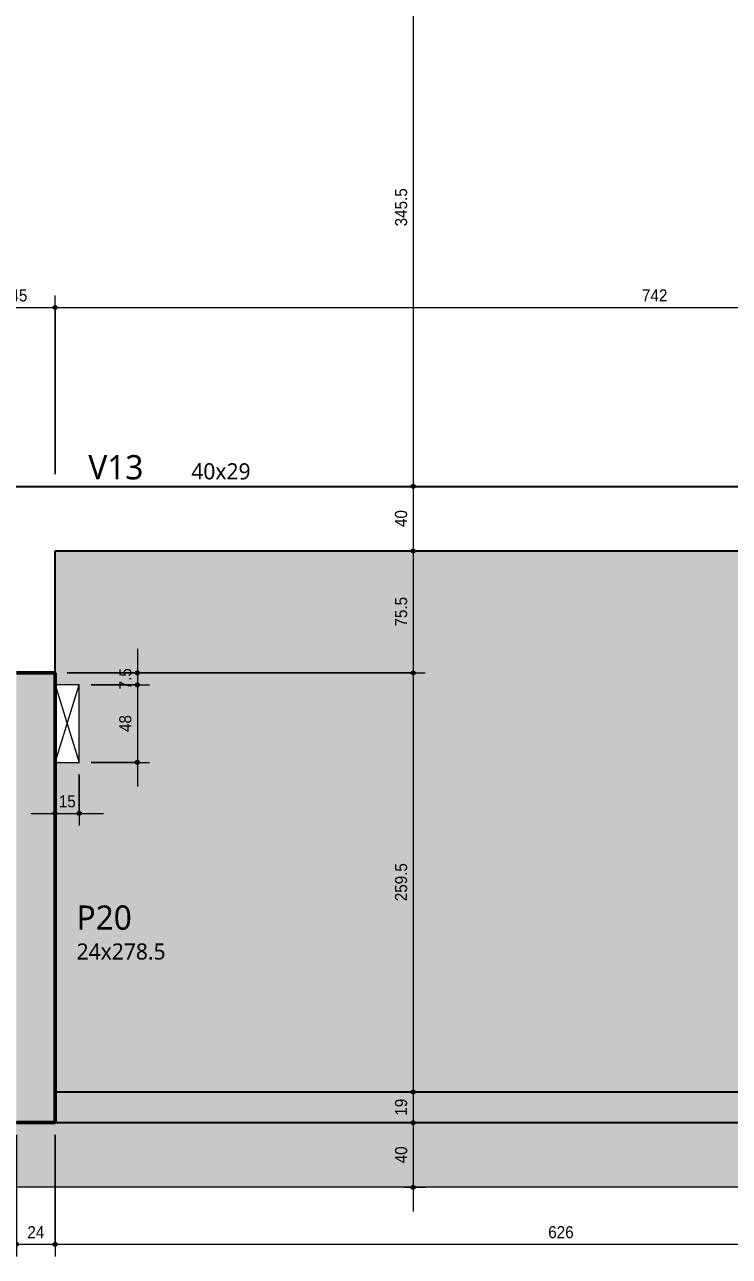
# Model space of a CAD drawing. Header units: centimetres. Extents: x -1897 to 22038, y -1268 to 84208.
# Drawn here: x 219 to 655, y -1163 to -400 of the extents above; entities that cross this region are included whole.
import ezdxf

# ---------------------------------------------------------------- set-up
doc = ezdxf.new("R2010")
doc.units = ezdxf.units.CM
doc.linetypes.add('Hidden', pattern=[0.714375, 0.47625, -0.238125])
for name, color, linetype, lineweight in [('A-ANNO-DIMS', 7, 'Continuous', 9), ('A-ANNO-DIMS-50', 7, 'Continuous', 9), ('A-DETL', 7, 'Hidden', 18), ('A-FLOR', 7, 'Continuous', 18), ('S-BEAM', 7, 'Continuous', 18), ('S-BEAM-IDEN', 7, 'Continuous', 9), ('S-COLS', 7, 'Continuous', 18), ('S-COLS-IDEN', 7, 'Continuous', 9)]:
    doc.layers.add(name, color=color, linetype=linetype, lineweight=lineweight)
doc.styles.add('Arial_1', font='arial.ttf', dxfattribs={"width": 0.9, "height": 7.5})
doc.styles.add('Gadugi', font='gadugi.ttf', dxfattribs={"height": 15})
doc.styles.add('Gadugi_1', font='gadugi.ttf', dxfattribs={"height": 10})
doc.dimstyles.new('PED_R80_1_5mm_ACIMA_As_ESQ__R00', dxfattribs={"dimscale": 30.48, "dimtxt": 7.651945, "dimasz": 0.328084, "dimexe": 0.246063, "dimexo": 0.246063, "dimgap": 0.049213, "dimtad": 1, "dimdec": 1, "dimrnd": 0.5, "dimdsep": 46, "dimtxsty": 'Arial_1', "dimblk1": 'DOTSMALL', "dimblk2": 'DOTSMALL', "dimsah": 1, "dimcen": 0.09, "dimdle": 0.492126, "dimazin": 0, "dimtfac": 1, "dimtdec": 4, "dimtix": 1, "dimtmove": 0, "dimatfit": 3, "dimfxl": 1, "dimtvp": 1, "dimtolj": 1, "dimtzin": 0, "dimarcsym": 2})

# ---------------------------------------------------------------- blocks, each defined once
blk = doc.blocks.new('DIMBLOCK11-PL K 100 - FORMA DO 6º PAVIMENTO')
at = {"layer": 'A-ANNO-DIMS-50', "true_color": 0x000032}
h = blk.add_hatch(color=178, dxfattribs=at)
edge = h.paths.add_edge_path(flags=0)
edge.add_arc((213.5, -1155.04), 1.25, 0, 360)
h = blk.add_hatch(color=178, dxfattribs=at)
edge = h.paths.add_edge_path(flags=0)
edge.add_arc((237.5, -1155.04), 1.25, 0, 360)
at = {"layer": 'A-ANNO-DIMS-50', "color": 178, "true_color": 0x000032}
for p, q in [((213.5, -1087.25), (213.5, -1162.54)), ((213.5, -1155.04), (213.5, -1087.25)), ((237.5, -1087.25), (237.5, -1162.54)), ((237.5, -1155.04), (237.5, -1087.25)), ((213.5, -1155.04), (237.5, -1155.04))]:
    blk.add_line(p, q, dxfattribs=at)
for centre in [(213.5, -1155.04), (237.5, -1155.04)]:
    blk.add_circle(centre, 1.25, dxfattribs=at)
at = {"layer": 'A-ANNO-DIMS-50', "color": 0, "insert": (220.32, -1143.8), "char_height": 7.5, "width": 12.4315, "attachment_point": 1, "rotation": 0.00004, "line_spacing_factor": 0.941778, "style": 'Arial_1'}
blk.add_mtext('24', dxfattribs=at)
blk = doc.blocks.new('_DotSmall')
at = {"color": 0, "linetype": 'ByBlock', "const_width": 0.5}
blk.add_lwpolyline([(-0.0625, 0, 1), (0.0625, 0, 1)], format="xyb", close=True, dxfattribs=at)
blk = doc.blocks.new('DIMBLOCK12-PL K 100 - FORMA DO 6º PAVIMENTO')
at = {"layer": 'A-ANNO-DIMS-50', "true_color": 0x000032}
h = blk.add_hatch(color=178, dxfattribs=at)
edge = h.paths.add_edge_path(flags=0)
edge.add_arc((237.5, -1155.04), 1.25, 0, 360)
h = blk.add_hatch(color=178, dxfattribs=at)
edge = h.paths.add_edge_path(flags=0)
edge.add_arc((863.5, -1155.04), 1.25, 0, 360)
at = {"layer": 'A-ANNO-DIMS-50', "color": 178, "true_color": 0x000032}
for p, q in [((863.5, -1068.25), (863.5, -1162.54)), ((863.5, -1155.04), (863.5, -1068.25)), ((237.5, -1087.25), (237.5, -1162.54)), ((237.5, -1155.04), (237.5, -1087.25)), ((237.5, -1155.04), (863.5, -1155.04))]:
    blk.add_line(p, q, dxfattribs=at)
for centre in [(237.5, -1155.04), (863.5, -1155.04)]:
    blk.add_circle(centre, 1.25, dxfattribs=at)
at = {"layer": 'A-ANNO-DIMS-50', "color": 0, "insert": (542.73, -1143.8), "char_height": 7.5, "width": 18.6472, "attachment_point": 1, "rotation": 0.00004, "line_spacing_factor": 0.941778, "style": 'Arial_1'}
blk.add_mtext('626', dxfattribs=at)
blk = doc.blocks.new('DIMBLOCK29-PL K 100 - FORMA DO 6º PAVIMENTO')
at = {"layer": 'A-ANNO-DIMS-50', "true_color": 0x000032}
h = blk.add_hatch(color=178, dxfattribs=at)
edge = h.paths.add_edge_path(flags=0)
edge.add_arc((192.5, -575), 1.25, 0, 360)
h = blk.add_hatch(color=178, dxfattribs=at)
edge = h.paths.add_edge_path(flags=0)
edge.add_arc((237.5, -575), 1.25, 0, 360)
at = {"layer": 'A-ANNO-DIMS-50', "color": 178, "true_color": 0x000032}
for p, q in [((192.5, -678.25), (192.5, -567.5)), ((237.5, -678.25), (237.5, -567.5)), ((192.5, -575), (237.5, -575)), ((192.5, -575), (192.5, -678.25)), ((237.5, -575), (237.5, -678.25))]:
    blk.add_line(p, q, dxfattribs=at)
for centre in [(192.5, -575), (237.5, -575)]:
    blk.add_circle(centre, 1.25, dxfattribs=at)
at = {"layer": 'A-ANNO-DIMS-50', "color": 0, "insert": (209.82, -563.76), "char_height": 7.5, "width": 12.4315, "attachment_point": 1, "rotation": 0.00004, "line_spacing_factor": 0.941778, "style": 'Arial_1'}
blk.add_mtext('45', dxfattribs=at)
blk = doc.blocks.new('DIMBLOCK30-PL K 100 - FORMA DO 6º PAVIMENTO')
at = {"layer": 'A-ANNO-DIMS-50', "true_color": 0x000032}
h = blk.add_hatch(color=178, dxfattribs=at)
edge = h.paths.add_edge_path(flags=0)
edge.add_arc((237.5, -575), 1.25, 0, 360)
h = blk.add_hatch(color=178, dxfattribs=at)
edge = h.paths.add_edge_path(flags=0)
edge.add_arc((979.5, -575), 1.25, 0, 360)
at = {"layer": 'A-ANNO-DIMS-50', "color": 178, "true_color": 0x000032}
for p, q in [((237.5, -678.25), (237.5, -567.5)), ((979.5, -678.25), (979.5, -567.5)), ((237.5, -575), (979.5, -575)), ((237.5, -575), (237.5, -678.25)), ((979.5, -575), (979.5, -678.25))]:
    blk.add_line(p, q, dxfattribs=at)
for centre in [(237.5, -575), (979.5, -575)]:
    blk.add_circle(centre, 1.25, dxfattribs=at)
at = {"layer": 'A-ANNO-DIMS-50', "color": 0, "insert": (600.73, -563.76), "char_height": 7.5, "width": 18.6472, "attachment_point": 1, "rotation": 0.00004, "line_spacing_factor": 0.941778, "style": 'Arial_1'}
blk.add_mtext('742', dxfattribs=at)
blk = doc.blocks.new('DIMBLOCK161-PL K 100 - FORMA DO 6º PAVIMENTO')
at = {"layer": 'A-ANNO-DIMS-50', "true_color": 0x000032}
h = blk.add_hatch(color=178, dxfattribs=at)
edge = h.paths.add_edge_path(flags=0)
edge.add_arc((459.1, -340.45), 1.25, 0, 360)
h = blk.add_hatch(color=178, dxfattribs=at)
edge = h.paths.add_edge_path(flags=0)
edge.add_arc((459.1, -685.75), 1.25, 0, 360)
at = {"layer": 'A-ANNO-DIMS-50', "color": 178, "true_color": 0x000032}
for p, q in [((317.42, -340.45), (466.6, -340.45)), ((459.1, -340.45), (317.42, -340.45)), ((459.1, -340.45), (459.1, -685.75)), ((453.36, -685.75), (466.6, -685.75)), ((459.1, -685.75), (453.36, -685.75))]:
    blk.add_line(p, q, dxfattribs=at)
for centre in [(459.1, -340.45), (459.1, -685.75)]:
    blk.add_circle(centre, 1.25, dxfattribs=at)
at = {"layer": 'A-ANNO-DIMS-50', "color": 0, "insert": (447.86, -524.76), "char_height": 7.5, "width": 27.9708, "attachment_point": 1, "rotation": 90, "line_spacing_factor": 0.941778, "style": 'Arial_1'}
blk.add_mtext('345.5', dxfattribs=at)
blk = doc.blocks.new('DIMBLOCK162-PL K 100 - FORMA DO 6º PAVIMENTO')
at = {"layer": 'A-ANNO-DIMS-50', "true_color": 0x000032}
h = blk.add_hatch(color=178, dxfattribs=at)
edge = h.paths.add_edge_path(flags=0)
edge.add_arc((459.1, -685.75), 1.25, 0, 360)
h = blk.add_hatch(color=178, dxfattribs=at)
edge = h.paths.add_edge_path(flags=0)
edge.add_arc((459.1, -725.75), 1.25, 0, 360)
at = {"layer": 'A-ANNO-DIMS-50', "color": 178, "true_color": 0x000032}
for p, q in [((453.36, -685.75), (466.6, -685.75)), ((459.1, -685.75), (453.36, -685.75)), ((459.1, -685.75), (459.1, -725.75)), ((453.36, -725.75), (466.6, -725.75)), ((459.1, -725.75), (453.36, -725.75))]:
    blk.add_line(p, q, dxfattribs=at)
for centre in [(459.1, -685.75), (459.1, -725.75)]:
    blk.add_circle(centre, 1.25, dxfattribs=at)
at = {"layer": 'A-ANNO-DIMS-50', "color": 0, "insert": (447.86, -710.93), "char_height": 7.5, "width": 12.4315, "attachment_point": 1, "rotation": 90, "line_spacing_factor": 0.941778, "style": 'Arial_1'}
blk.add_mtext('40', dxfattribs=at)
blk = doc.blocks.new('DIMBLOCK163-PL K 100 - FORMA DO 6º PAVIMENTO')
at = {"layer": 'A-ANNO-DIMS-50', "true_color": 0x000032}
h = blk.add_hatch(color=178, dxfattribs=at)
edge = h.paths.add_edge_path(flags=0)
edge.add_arc((459.1, -725.75), 1.25, 0, 360)
h = blk.add_hatch(color=178, dxfattribs=at)
edge = h.paths.add_edge_path(flags=0)
edge.add_arc((459.1, -801.25), 1.25, 0, 360)
at = {"layer": 'A-ANNO-DIMS-50', "color": 178, "true_color": 0x000032}
for p, q in [((453.36, -725.75), (466.6, -725.75)), ((459.1, -725.75), (453.36, -725.75)), ((459.1, -725.75), (459.1, -801.25)), ((245, -801.25), (466.6, -801.25)), ((459.1, -801.25), (245, -801.25))]:
    blk.add_line(p, q, dxfattribs=at)
for centre in [(459.1, -725.75), (459.1, -801.25)]:
    blk.add_circle(centre, 1.25, dxfattribs=at)
at = {"layer": 'A-ANNO-DIMS-50', "color": 0, "insert": (447.86, -772.56), "char_height": 7.5, "width": 21.7551, "attachment_point": 1, "rotation": 90, "line_spacing_factor": 0.941778, "style": 'Arial_1'}
blk.add_mtext('75.5', dxfattribs=at)
blk = doc.blocks.new('DIMBLOCK164-PL K 100 - FORMA DO 6º PAVIMENTO')
at = {"layer": 'A-ANNO-DIMS-50', "true_color": 0x000032}
h = blk.add_hatch(color=178, dxfattribs=at)
edge = h.paths.add_edge_path(flags=0)
edge.add_arc((459.1, -801.25), 1.25, 0, 360)
h = blk.add_hatch(color=178, dxfattribs=at)
edge = h.paths.add_edge_path(flags=0)
edge.add_arc((459.1, -1060.75), 1.25, 0, 360)
at = {"layer": 'A-ANNO-DIMS-50', "color": 178, "true_color": 0x000032}
for p, q in [((245, -801.25), (466.6, -801.25)), ((459.1, -801.25), (245, -801.25)), ((459.1, -801.25), (459.1, -1060.75)), ((453.36, -1060.75), (466.6, -1060.75)), ((459.1, -1060.75), (453.36, -1060.75))]:
    blk.add_line(p, q, dxfattribs=at)
for centre in [(459.1, -801.25), (459.1, -1060.75)]:
    blk.add_circle(centre, 1.25, dxfattribs=at)
at = {"layer": 'A-ANNO-DIMS-50', "color": 0, "insert": (447.86, -942.65), "char_height": 7.5, "width": 27.9708, "attachment_point": 1, "rotation": 90, "line_spacing_factor": 0.941778, "style": 'Arial_1'}
blk.add_mtext('259.5', dxfattribs=at)
blk = doc.blocks.new('DIMBLOCK165-PL K 100 - FORMA DO 6º PAVIMENTO')
at = {"layer": 'A-ANNO-DIMS-50', "true_color": 0x000032}
h = blk.add_hatch(color=178, dxfattribs=at)
edge = h.paths.add_edge_path(flags=0)
edge.add_arc((459.1, -1060.75), 1.25, 0, 360)
h = blk.add_hatch(color=178, dxfattribs=at)
edge = h.paths.add_edge_path(flags=0)
edge.add_arc((459.1, -1079.75), 1.25, 0, 360)
at = {"layer": 'A-ANNO-DIMS-50', "color": 178, "true_color": 0x000032}
for p, q in [((453.36, -1060.75), (466.6, -1060.75)), ((459.1, -1060.75), (453.36, -1060.75)), ((459.1, -1060.75), (459.1, -1079.75)), ((453.36, -1079.75), (466.6, -1079.75)), ((459.1, -1079.75), (453.36, -1079.75))]:
    blk.add_line(p, q, dxfattribs=at)
for centre in [(459.1, -1060.75), (459.1, -1079.75)]:
    blk.add_circle(centre, 1.25, dxfattribs=at)
at = {"layer": 'A-ANNO-DIMS-50', "color": 0, "insert": (447.86, -1075.43), "char_height": 7.5, "width": 12.4315, "attachment_point": 1, "rotation": 90, "line_spacing_factor": 0.941778, "style": 'Arial_1'}
blk.add_mtext('19', dxfattribs=at)
blk = doc.blocks.new('DIMBLOCK166-PL K 100 - FORMA DO 6º PAVIMENTO')
at = {"layer": 'A-ANNO-DIMS-50', "true_color": 0x000032}
h = blk.add_hatch(color=178, dxfattribs=at)
edge = h.paths.add_edge_path(flags=0)
edge.add_arc((459.1, -1079.75), 1.25, 0, 360)
h = blk.add_hatch(color=178, dxfattribs=at)
edge = h.paths.add_edge_path(flags=0)
edge.add_arc((459.1, -1119.75), 1.25, 0, 360)
at = {"layer": 'A-ANNO-DIMS-50', "color": 178, "true_color": 0x000032}
for p, q in [((453.36, -1079.75), (466.6, -1079.75)), ((459.1, -1079.75), (453.36, -1079.75)), ((459.1, -1079.75), (459.1, -1134.75)), ((453.36, -1119.75), (466.6, -1119.75)), ((459.1, -1119.75), (453.36, -1119.75))]:
    blk.add_line(p, q, dxfattribs=at)
for centre in [(459.1, -1079.75), (459.1, -1119.75)]:
    blk.add_circle(centre, 1.25, dxfattribs=at)
at = {"layer": 'A-ANNO-DIMS-50', "color": 0, "insert": (447.86, -1104.93), "char_height": 7.5, "width": 12.4315, "attachment_point": 1, "rotation": 90, "line_spacing_factor": 0.941778, "style": 'Arial_1'}
blk.add_mtext('40', dxfattribs=at)
blk = doc.blocks.new('DIMBLOCK223-PL K 100 - FORMA DO 6º PAVIMENTO')
at = {"layer": 'A-ANNO-DIMS-50', "true_color": 0x000032}
h = blk.add_hatch(color=178, dxfattribs=at)
edge = h.paths.add_edge_path(flags=0)
edge.add_arc((288.42, -801.25), 1.25, 0, 360)
h = blk.add_hatch(color=178, dxfattribs=at)
edge = h.paths.add_edge_path(flags=0)
edge.add_arc((288.42, -808.67), 1.25, 0, 360)
at = {"layer": 'A-ANNO-DIMS-50', "color": 178, "true_color": 0x000032}
for p, q in [((288.42, -786.25), (288.42, -808.67)), ((245, -801.25), (295.92, -801.25)), ((288.42, -801.25), (245, -801.25)), ((259.88, -808.67), (295.92, -808.67)), ((288.42, -808.67), (259.88, -808.67))]:
    blk.add_line(p, q, dxfattribs=at)
for centre in [(288.42, -801.25), (288.42, -808.67)]:
    blk.add_circle(centre, 1.25, dxfattribs=at)
at = {"layer": 'A-ANNO-DIMS-50', "color": 0, "insert": (277.18, -811.43), "char_height": 7.5, "width": 15.5393, "attachment_point": 1, "rotation": 90, "line_spacing_factor": 0.941778, "style": 'Arial_1'}
blk.add_mtext('7.5', dxfattribs=at)
blk = doc.blocks.new('DIMBLOCK224-PL K 100 - FORMA DO 6º PAVIMENTO')
at = {"layer": 'A-ANNO-DIMS-50', "true_color": 0x000032}
h = blk.add_hatch(color=178, dxfattribs=at)
edge = h.paths.add_edge_path(flags=0)
edge.add_arc((288.42, -808.67), 1.25, 0, 360)
h = blk.add_hatch(color=178, dxfattribs=at)
edge = h.paths.add_edge_path(flags=0)
edge.add_arc((288.42, -856.67), 1.25, 0, 360)
at = {"layer": 'A-ANNO-DIMS-50', "color": 178, "true_color": 0x000032}
for p, q in [((259.88, -808.67), (295.92, -808.67)), ((288.42, -808.67), (259.88, -808.67)), ((288.42, -808.67), (288.42, -871.67)), ((259.88, -856.67), (295.92, -856.67)), ((288.42, -856.67), (259.88, -856.67))]:
    blk.add_line(p, q, dxfattribs=at)
for centre in [(288.42, -808.67), (288.42, -856.67)]:
    blk.add_circle(centre, 1.25, dxfattribs=at)
at = {"layer": 'A-ANNO-DIMS-50', "color": 0, "insert": (277.18, -837.85), "char_height": 7.5, "width": 12.4315, "attachment_point": 1, "rotation": 90, "line_spacing_factor": 0.941778, "style": 'Arial_1'}
blk.add_mtext('48', dxfattribs=at)
blk = doc.blocks.new('DIMBLOCK225-PL K 100 - FORMA DO 6º PAVIMENTO')
at = {"layer": 'A-ANNO-DIMS-50', "true_color": 0x000032}
h = blk.add_hatch(color=178, dxfattribs=at)
edge = h.paths.add_edge_path(flags=0)
edge.add_arc((237.5, -888.23), 1.25, 0, 360)
h = blk.add_hatch(color=178, dxfattribs=at)
edge = h.paths.add_edge_path(flags=0)
edge.add_arc((252.38, -888.23), 1.25, 0, 360)
at = {"layer": 'A-ANNO-DIMS-50', "color": 178, "true_color": 0x000032}
for p, q in [((252.38, -864.17), (252.38, -895.73)), ((252.38, -888.23), (252.38, -864.17)), ((237.5, -893.96), (237.5, -880.73)), ((222.5, -888.23), (267.38, -888.23)), ((237.5, -888.23), (237.5, -893.96))]:
    blk.add_line(p, q, dxfattribs=at)
for centre in [(237.5, -888.23), (252.38, -888.23)]:
    blk.add_circle(centre, 1.25, dxfattribs=at)
at = {"layer": 'A-ANNO-DIMS-50', "color": 0, "insert": (239.76, -876.99), "char_height": 7.5, "width": 12.4315, "attachment_point": 1, "line_spacing_factor": 0.941778, "style": 'Arial_1'}
blk.add_mtext('15', dxfattribs=at)

msp = doc.modelspace()

# ---------------------------------------------------------------- hatches: boundary and pattern name
at = {"layer": 'A-FLOR', "true_color": 0xe6b8b7}
msp.add_hatch(color=9, dxfattribs=at).paths.add_polyline_path([(-1139.5, -1119.75), (1179.5, -1119.75), (1179.5, -214.75), (1139.5, -214.75), (1139.5, -1079.75), (-1139.5, -1079.75), (-1139.5, -214.75), (-1179.5, -214.75), (-1179.5, -1119.75)], flags=0)
at = {"layer": 'A-FLOR', "true_color": 0xd9d9d9}
msp.add_hatch(color=254, dxfattribs=at).paths.add_polyline_path([(809.04, -1060.75), (863.5, -1060.75), (863.5, -998.83), (860.76, -993.67), (859.07, -988.07), (858.5, -982.25), (859.08, -976.4), (860.78, -970.77), (863.56, -965.58), (867.29, -961.04), (871.83, -957.31), (877.02, -954.53), (882.65, -952.83), (888.5, -952.25), (894.35, -952.83), (899.98, -954.53), (905.17, -957.31), (909.71, -961.04), (913.44, -965.58), (916.22, -970.77), (917.92, -976.4), (918.5, -982.25), (917.92, -988.12), (916.22, -993.73), (913.5, -998.92), (913.5, -1060.75), (1120.5, -1060.75), (1120.5, -704.75), (1039.5, -704.75), (1039.5, -725.75), (237.5, -725.75), (237.5, -808.67), (252.38, -808.67), (252.38, -856.67), (237.5, -856.67), (237.5, -1060.75)], flags=0)
at = {"layer": 'S-BEAM', "true_color": 0xccffcc}
msp.add_hatch(color=254, dxfattribs=at).paths.add_polyline_path([(237.5, -1079.75), (1139.5, -1079.75), (1139.5, -1060.75), (237.5, -1060.75)], flags=0)
at = {"layer": 'S-COLS', "true_color": 0x808080}
msp.add_hatch(color=8, dxfattribs=at).paths.add_polyline_path([(237.5, -1079.75), (237.5, -801.25), (213.5, -801.25), (213.5, -1079.75)], flags=0)

# ---------------------------------------------------------------- linework, layer by layer
at = {"lineweight": 18}
for p, q in [((237.5, -856.65), (252.38, -808.69)), ((237.5, -808.69), (252.38, -856.65))]:
    msp.add_line(p, q, dxfattribs=at)
at = {"layer": 'A-DETL'}
msp.add_line((1139.5, -1079.75), (-1139.5, -1079.75), dxfattribs=at)
at = {"layer": 'A-FLOR'}
for p, q in [((252.38, -808.67), (237.5, -808.67)), ((252.38, -856.67), (252.38, -808.67)), ((237.5, -856.67), (252.38, -856.67)), ((1179.5, -1119.75), (-1179.5, -1119.75))]:
    msp.add_line(p, q, dxfattribs=at)
at = {"layer": 'S-BEAM', "lineweight": 25}
for p, q in [((192.5, -685.75), (237.5, -685.75)), ((237.5, -685.75), (979.5, -685.75)), ((237.5, -801.25), (237.5, -725.75)), ((237.5, -725.75), (979.5, -725.75)), ((237.5, -1060.75), (1120.5, -1060.75)), ((237.5, -1079.75), (1139.5, -1079.75))]:
    msp.add_line(p, q, dxfattribs=at)
at = {"layer": 'S-COLS', "lineweight": 50}
for p, q in [((213.5, -801.25), (237.5, -801.25)), ((237.5, -801.25), (237.5, -1079.75)), ((237.5, -1079.75), (213.5, -1079.75))]:
    msp.add_line(p, q, dxfattribs=at)

# ---------------------------------------------------------------- texts
at = {"layer": 'S-BEAM-IDEN', "attachment_point": 1}
for s, insert, char_height, width, style in [('V13', (258.06, -666.4), 15, 44.0928, 'Gadugi'), ('40x29', (321.77, -671.43), 10, 44.8945, 'Gadugi_1')]:
    msp.add_mtext(s, dxfattribs=dict(at, insert=insert, char_height=char_height, width=width, style=style))
at = {"layer": 'S-COLS-IDEN', "attachment_point": 1}
for s, insert, char_height, width, style in [('P20', (250.78, -945.26), 15, 42.4894, 'Gadugi'), ('24x278.5', (250.78, -968.75), 10, 66.9409, 'Gadugi_1')]:
    msp.add_mtext(s, dxfattribs=dict(at, insert=insert, char_height=char_height, width=width, style=style))

# ---------------------------------------------------------------- dimensions: what is measured, and where the dimension line sits
at = {"layer": 'A-ANNO-DIMS', "color": 178, "true_color": 0x000032}
for base, p1, p2, angle, override, picture, middle in [((459.1, -685.75), (309.92, -340.45), (460.86, -685.75), 90, {"dimpost": '<>', "dimfxl": 376.849047}, 'DIMBLOCK161-PL K 100 - FORMA DO 6º PAVIMENTO', (453.76, -513.1)), ((237.5, -575), (192.5, -685.75), (237.5, -685.75), 0.00004, {"dimpost": '<>', "dimfxl": 45}, 'DIMBLOCK29-PL K 100 - FORMA DO 6º PAVIMENTO', (215, -569.69)), ((979.5, -575), (237.5, -685.75), (979.5, -685.75), 0.00004, {"dimpost": '<>', "dimfxl": 742}, 'DIMBLOCK30-PL K 100 - FORMA DO 6º PAVIMENTO', (608.5, -569.74)), ((459.1, -725.75), (460.86, -685.75), (460.86, -725.75), 90, {"dimpost": '<>', "dimfxl": 40}, 'DIMBLOCK162-PL K 100 - FORMA DO 6º PAVIMENTO', (453.77, -705.75)), ((459.1, -801.25), (460.86, -725.75), (237.5, -801.25), 90, {"dimpost": '<>', "dimfxl": 235.778221}, 'DIMBLOCK163-PL K 100 - FORMA DO 6º PAVIMENTO', (453.78, -763.5)), ((288.42, -808.67), (237.5, -801.25), (252.38, -808.67), 90, {"dimpost": '<>', "dimfxl": 16.629015}, 'DIMBLOCK223-PL K 100 - FORMA DO 6º PAVIMENTO', (283.11, -804.96)), ((459.1, -1060.75), (237.5, -801.25), (460.86, -1060.75), 90, {"dimpost": '<>', "dimfxl": 342.390668}, 'DIMBLOCK164-PL K 100 - FORMA DO 6º PAVIMENTO', (453.77, -931)), ((288.42, -856.67), (252.38, -808.67), (252.38, -856.67), 90, {"dimpost": '<>', "dimfxl": 47.997667}, 'DIMBLOCK224-PL K 100 - FORMA DO 6º PAVIMENTO', (283.09, -832.67)), ((459.1, -1079.75), (460.86, -1060.75), (460.86, -1079.75), 90, {"dimpost": '<>', "dimfxl": 19}, 'DIMBLOCK165-PL K 100 - FORMA DO 6º PAVIMENTO', (453.77, -1070.25)), ((863.5, -1155.04), (237.5, -1079.75), (863.5, -1060.75), 0.00004, {"dimpost": '<>', "dimfxl": 626.288272}, 'DIMBLOCK12-PL K 100 - FORMA DO 6º PAVIMENTO', (550.5, -1149.71)), ((237.5, -1155.04), (213.5, -1079.75), (237.5, -1079.75), 0.00004, {"dimpost": '<>', "dimfxl": 24}, 'DIMBLOCK11-PL K 100 - FORMA DO 6º PAVIMENTO', (225.5, -1149.78)), ((459.1, -1119.75), (460.86, -1079.75), (460.86, -1119.75), 90, {"dimpost": '<>', "dimfxl": 40}, 'DIMBLOCK166-PL K 100 - FORMA DO 6º PAVIMENTO', (453.77, -1099.75))]:
    dim = msp.add_linear_dim(base=base, p1=p1, p2=p2, angle=angle, dimstyle='PED_R80_1_5mm_ACIMA_As_ESQ__R00', override=override, dxfattribs=at)
    dim.commit()
    dim.dimension.update_dxf_attribs({"geometry": picture, "text_midpoint": middle})
dim = msp.add_linear_dim(base=(252.38, -888.23), p1=(237.5, -886.46), p2=(252.38, -856.67), dimstyle='PED_R80_1_5mm_ACIMA_As_ESQ__R00', override={"dimpost": '<>', "dimfxl": 33.305144}, dxfattribs=at)
dim.commit()
dim.dimension.update_dxf_attribs({"geometry": 'DIMBLOCK225-PL K 100 - FORMA DO 6º PAVIMENTO', "text_midpoint": (244.94, -882.9)})

doc.saveas('drawing.dxf')
